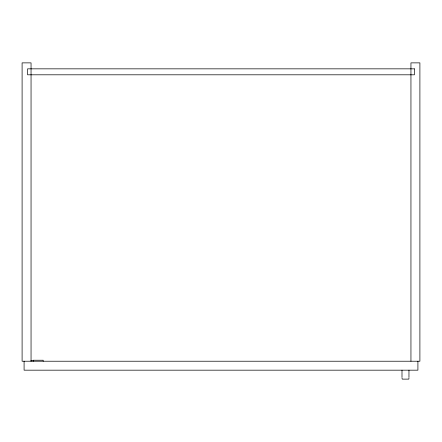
<?xml version="1.0" encoding="UTF-8"?>
<svg xmlns="http://www.w3.org/2000/svg" width="442" height="442" viewBox="0 0 442 442"><rect width="100%" height="100%" fill="white"/><g stroke="black" fill="none" stroke-linecap="round" stroke-linejoin="round"><path stroke-width="0.66" d="M43.233 360.23L33.288 360.23L33.288 361.224M30.901 360.727L33.288 360.727M43.101 360.727L43.233 361.224M417.911 361.224L417.911 370.175L24.089 370.175L24.089 361.224M410.949 361.224L410.949 62.874L419.9 62.874L419.9 361.224L22.1 361.224L22.1 62.874L31.05 62.874L31.05 361.224M408.961 370.175L408.961 377.369M408.961 378.059L408.839 379.12L402.248 379.126L401.999 378.059M401.999 370.175L401.999 377.369M414.43 68.841L27.57 68.841L27.57 74.808L414.43 74.808L414.43 68.841"/></g></svg>
